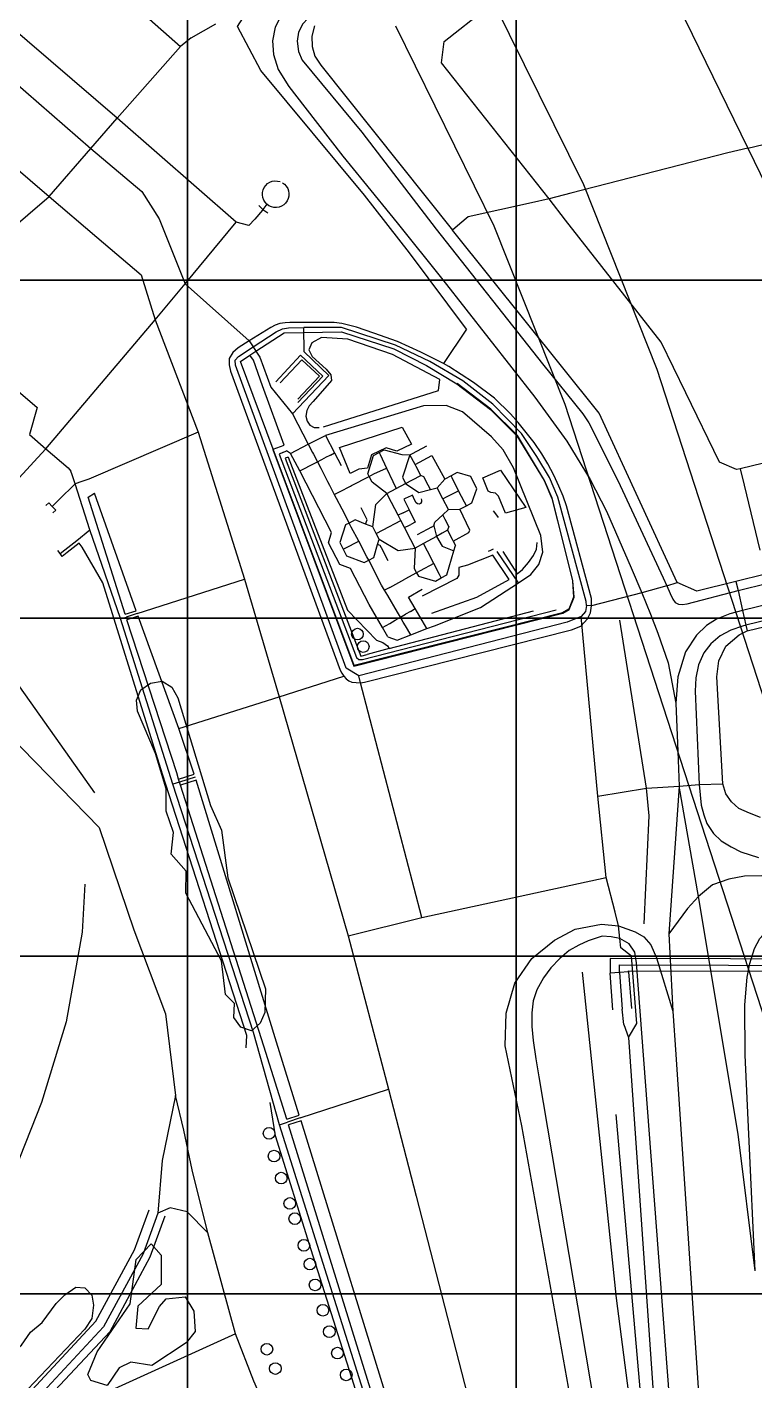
# Model space of a CAD drawing. Header units: metres. Extents: x -847 to 846, y -696 to 697.
# Drawn here: x -125.9 to 61.4, y -196.3 to 152.1 of the extents above; entities that cross this region are included whole.
import ezdxf

# ---------------------------------------------------------------- set-up
doc = ezdxf.new("R2010")
doc.units = ezdxf.units.M
for name, color, linetype in [('GREEN_ATLAS_TERRAIN_COP90', 3, 'Continuous'), ('OSM_BARRIER', 1, 'Continuous'), ('OSM_GREEN_EXISTING', 94, 'Continuous'), ('OSM_PATH', 32, 'Continuous'), ('OSM_RAILWAY', 6, 'Continuous'), ('OSM_ROAD_LOCAL', 9, 'Continuous'), ('OSM_ROAD_MAJOR', 30, 'Continuous')]:
    doc.layers.add(name, color=color, linetype=linetype)

msp = doc.modelspace()

# ---------------------------------------------------------------- linework, layer by layer
at = {"layer": 'GREEN_ATLAS_TERRAIN_COP90'}
for points in [[(-169.148, 86.968, 31), (-84.574, 86.968, 26), (-84.574, 173.937, 32), (-169.148, 173.937, 26)], [(-84.574, 86.968, 26), (0, 86.968, 27), (0, 173.937, 38), (-84.574, 173.937, 32)], [(0, 86.968, 27), (84.574, 86.968, 24), (84.574, 173.937, 36), (0, 173.937, 38)], [(-169.148, 0, 45), (-84.574, 0, 35), (-84.574, 86.968, 26), (-169.148, 86.968, 31)], [(-84.574, 0, 35), (0, 0, 25), (0, 86.968, 27), (-84.574, 86.968, 26)], [(0, 0, 25), (84.574, 0, 25), (84.574, 86.968, 24), (0, 86.968, 27)], [(-169.148, -86.968, 36), (-84.574, -86.968, 36), (-84.574, 0, 35), (-169.148, 0, 45)], [(-84.574, -86.968, 36), (0, -86.968, 21), (0, 0, 25), (-84.574, 0, 35)], [(0, -86.968, 21), (84.574, -86.968, 14), (84.574, 0, 25), (0, 0, 25)], [(-169.148, -173.937, 32), (-84.574, -173.937, 27), (-84.574, -86.968, 36), (-169.148, -86.968, 36)], [(-84.574, -173.937, 27), (0, -173.937, 18), (0, -86.968, 21), (-84.574, -86.968, 36)], [(0, -173.937, 18), (84.574, -173.937, 10), (84.574, -86.968, 14), (0, -86.968, 21)], [(-169.148, -260.905, 21), (-84.574, -260.905, 13), (-84.574, -173.937, 27), (-169.148, -173.937, 32)], [(-84.574, -260.905, 13), (0, -260.905, 13), (0, -173.937, 18), (-84.574, -173.937, 27)], [(0, -260.905, 13), (84.574, -260.905, 9), (84.574, -173.937, 10), (0, -173.937, 18)]]:
    msp.add_3dface(points, dxfattribs=at)
at = {"layer": 'OSM_BARRIER'}
for points in [[(-48.351, 158.352), (-50.838, 156.437), (-53.62, 154.311), (-54.904, 152.964), (-56.076, 150.827), (-56.37, 148.511), (-56.076, 145.851), (-55.067, 143.602), (-39.737, 125.112)], [(-12.786, 74.361), (-27.44, 94.02), (-39.098, 108.87), (-65.749, 140.975), (-71.719, 152.285), (-69.564, 155.636)], [(-39.737, 125.112), (-20.58, 100.121), (6.728, 65.467), (17.122, 52.554), (18.656, 50.238), (21.482, 44.717), (26.732, 34.153), (37.77, 10.375), (38.722, 8.293)], [(-66.25, 106.243), (-65.229, 105.175), (-63.951, 104.329)], [(-18.769, 65.567), (-24.527, 68.495), (-30.597, 71.178), (-36.624, 73.326), (-41.159, 74.851), (-44.893, 75.842), (-46.835, 76.053), (-48.934, 76.087), (-58.262, 76.053), (-59.478, 76.031), (-60.825, 75.82), (-62.065, 75.386), (-63.174, 74.84), (-68.712, 71.389), (-71.612, 69.586), (-72.984, 68.384), (-73.849, 66.814), (-73.887, 65.189), (-73.561, 63.541), (-45.282, -13.403), (-44.862, -14.171), (-44.336, -14.961)], [(-66.989, 68.706), (-59.691, 73.437), (-44.981, 73.727), (-31.487, 69.341), (-23.067, 65.055), (-15.305, 60.313)], [(-12.786, 74.361), (-18.769, 65.567)], [(-49.567, 49.214), (-19.991, 58.621), (-19.653, 61.437), (-31.881, 67.86), (-43.39, 71.768), (-50.112, 72.191), (-52.63, 70.844), (-53.344, 69.074), (-52.505, 67.359), (-48.89, 64.042), (-47.719, 62.651), (-47.549, 61.181), (-52.298, 55.76), (-53.326, 54.602), (-53.933, 53.411), (-54.121, 51.997), (-53.852, 50.717), (-53.138, 49.648), (-51.979, 49.103), (-50.719, 49.036)], [(-62.547, 43.47), (-71.011, 66.09), (-68.605, 67.66)], [(-68.605, 67.66), (-66.989, 68.706)], [(-62.547, 43.47), (-59.691, 44.483), (-65.279, 59.834), (-67.628, 66.391), (-68.605, 67.66)], [(-56.226, 55.482), (-49.805, 62.294), (-55.487, 67.649), (-61.902, 60.836)], [(-56.251, 56.361), (-50.682, 62.261), (-55.18, 66.513), (-60.749, 60.602)], [(-5.601, 56.584), (-11.045, 60.68), (-17.347, 64.755), (-18.769, 65.567)], [(-62.679, 43.415), (-41.798, -12.39), (11.953, 1.258), (13.632, 2.226), (14.891, 5.377), (14.566, 9.64), (12.279, 18.98), (9.247, 30.869), (7.286, 35.466), (0.288, 46.988), (-6.565, 53.812), (-15.223, 60.424)], [(-15.305, 60.313), (-6.659, 53.701), (0.175, 46.899), (7.167, 35.4), (9.115, 30.824), (12.141, 18.947), (14.428, 9.618), (14.747, 5.399), (13.519, 2.327), (11.903, 1.391), (-41.711, -12.223), (-62.547, 43.47)], [(14.208, -3.05), (16.639, -2.082), (18.362, -0.189), (19.139, 1.325), (19.389, 3.15), (19.327, 5.054), (12.887, 28.876), (12.104, 31.381), (10.976, 34.008), (9.623, 36.78), (8.094, 39.674), (6.559, 42.301), (4.605, 45.218), (2.23, 48.246), (0.489, 50.361), (-1.466, 52.565), (-5.601, 56.584)], [(-58.694, 41.411), (-59.503, 41.144), (-39.975, -9.763), (-38.378, -9.351)], [(-58.694, 41.411), (-43.471, 2.082), (-35.991, -5.677), (-34.337, -6.245), (-33.172, -7.091), (-32.746, -7.848), (-38.378, -9.351)], [(-110.159, 31.114), (-108.549, 32.194)], [(-97.78, 1.915), (-108.549, 32.194)], [(44.01, 3.674), (57.066, 7.069), (64.753, 8.972), (124.957, 23.967), (126.178, 24.379), (127.25, 25.013), (128.108, 25.871), (128.791, 27.051), (129.198, 28.431), (129.336, 29.756), (129.267, 30.858), (129.035, 32.639), (128.653, 34.131), (128.44, 34.81)], [(-100.65, 1.002), (-110.159, 31.114)], [(-4.724, 26.127), (-5.826, 27.596)], [(-4.567, 25.915), (-4.724, 26.127)], [(-112.521, 19.258), (-115.591, 16.854)], [(-69.545, -110.607), (-69.307, -107.434), (-91.008, -40.142), (-106.363, 9.095), (-111.726, 18.279), (-112.521, 19.258)], [(-5.989, 17.744), (-6.609, 17.433), (-7.23, 17.121)], [(-3.421, 17.132), (0.257, 11.433), (1.623, 12.557), (3.132, 14.282), (4.398, 16.108), (5.193, 17.789), (5.338, 19.492)], [(-115.591, 16.854), (-116.825, 15.885), (-117.414, 16.631), (-118.003, 17.377)], [(-21.757, 1.236), (-10.18, 5.377), (-1.842, 9.974), (-6.045, 16.175), (-12.536, 13.67), (-14.804, 13.002), (-14.76, 11.065), (-15.286, 10.23), (-24.194, 5.644)], [(134.103, 16.486), (59.07, -1.848), (58.225, -2.082), (55.243, -3.128), (52.43, -4.597), (50.037, -6.579), (48.232, -8.972), (46.885, -12), (46.171, -15.395), (46.046, -18.813), (47.086, -42.836), (47.6, -48.123), (48.232, -50.606), (49.028, -52.866), (50.713, -55.437), (52.724, -57.285), (55.293, -58.877), (57.83, -60.135), (62.353, -61.626)], [(38.722, 8.293), (39.587, 6.334), (40.314, 4.854), (40.871, 4.063), (41.711, 3.607), (42.707, 3.529), (44.01, 3.674)], [(-100.65, 1.002), (-97.78, 1.915)], [(-97.279, 0.468), (-100.192, -0.445)], [(-86.804, -28.442), (-97.279, 0.468)], [(-32.746, -7.848), (4.417, 1.904)], [(-86.886, -41.422), (-87.381, -39.841), (-100.192, -0.445)], [(-44.336, -14.961), (-43.778, -15.629), (-43.076, -16.13), (-42.306, -16.442), (-41.172, -16.609), (-40.101, -16.62), (-39.098, -16.475), (14.208, -3.05)], [(32.94, -78.703), (34.199, -50.851), (33.554, -43.737), (26.65, -0.501)], [(-86.804, -28.442), (-61.012, -20.249), (-44.336, -14.961)], [(-82.908, -40.153), (-86.804, -28.442)], [(-86.886, -41.422), (-82.908, -40.153)], [(-86.385, -42.992), (-86.642, -42.201), (-86.886, -41.422)], [(-82.413, -41.723), (-86.385, -42.992)], [(-55.844, -127.917), (-61.683, -109.182), (-82.413, -41.723)], [(-59.07, -128.975), (-64.959, -110.151), (-66.237, -106.11), (-86.385, -42.992)], [(-111.005, -68.473), (-111.719, -80.796), (-115.829, -103.894), (-122.138, -124.667), (-129.167, -142.233), (-138.752, -158.252), (-152.622, -171.343), (-188.757, -199.262), (-212.569, -215.225), (-231.376, -225.222), (-248.943, -232.012), (-304.116, -250.502), (-321.965, -256.413)], [(22.102, -81.898), (18.487, -83.078), (16.132, -84.146), (13.632, -85.582), (11.195, -87.597), (8.865, -90.013), (6.979, -92.618), (5.294, -95.657), (4.373, -98.518), (3.991, -101.624), (4.035, -105.074), (4.329, -108.748), (4.999, -113.412), (5.801, -118.11), (21.231, -209.514), (22.409, -217.396)], [(43.615, -256.102), (30.898, -88.755), (30.503, -86.017), (29.075, -83.835), (26.631, -82.465), (24.414, -82.031), (22.102, -81.898)], [(117.013, -87.486), (117.013, -87.909), (24.163, -87.642), (24.151, -91.416)], [(28.918, -91.07), (26.55, -91.237), (24.151, -91.416)], [(24.859, -100.811), (24.151, -91.416)], [(28.918, -91.07), (28.918, -90.748), (69.67, -90.87)], [(28.918, -91.07), (29.626, -100.444)], [(-16.439, -277.597), (-17.04, -275.416), (-17.93, -272.599), (-19.195, -268.636), (-21.795, -260.399), (-32.426, -227.292), (-41.836, -197.214), (-52.799, -162.604), (-62.002, -133.238), (-63.337, -124.667)], [(-59.07, -128.975), (-55.844, -127.917)], [(31.863, -198.394), (25.729, -127.75)], [(-55.355, -129.42), (-58.582, -130.466)], [(-32.527, -214.502), (-58.582, -130.466)], [(-29.407, -213.5), (-55.355, -129.42)], [(-529.917, -371.429), (-515.383, -365.796), (-471.404, -342.33), (-416.237, -323.038), (-390.012, -315.413), (-355.418, -306.184), (-322.86, -298.592), (-298.277, -292.024), (-263.508, -280.737), (-211.924, -264.35), (-172.011, -235.029), (-140.293, -211.14), (-126.849, -201.01), (-108.186, -180.961), (-98.281, -162.593), (-94.504, -152.341)], [(-123.86, -204.327), (-104.546, -183.577), (-94.222, -164.419), (-90.331, -153.877)]]:
    msp.add_lwpolyline(points, dxfattribs=at)
at = {"layer": 'OSM_GREEN_EXISTING'}
for points in [[(-45.532, 43.904), (-29.344, 49.181), (-26.982, 44.773), (-30.704, 42.947), (-33.454, 43.815), (-37.25, 42.057), (-38.315, 38.628), (-40.533, 38.338), (-42.776, 37.248)], [(-2.731, 27.04), (-4.611, 31.359), (-5.325, 32.171), (-6.54, 32.316), (-7.267, 32.706), (-8.583, 36.134), (-4.103, 38.127), (2.443, 28.442)], [(-74.82, -96.881), (-75.829, -88.221), (-85.069, -70.755), (-84.925, -65.122), (-88.822, -60.792), (-88.245, -55.159), (-90.118, -49.671), (-90.118, -43.904), (-92.862, -34.81), (-97.486, -23.978), (-97.774, -21.095), (-96.615, -18.49), (-94.166, -16.765), (-91.133, -16.186), (-88.678, -17.767), (-87.086, -20.516), (-78.717, -48.235), (-75.829, -54.58), (-74.237, -66.858), (-64.565, -95.445), (-64.715, -101.501), (-65.868, -104.251), (-68.179, -106.266), (-70.917, -105.264), (-72.652, -102.804), (-72.508, -99.197)], [(-85.188, -174.66), (-83.002, -178.356), (-82.67, -183.644), (-84.938, -186.505), (-93.758, -192.382), (-99.221, -191.547), (-102.159, -192.972), (-105.267, -197.514), (-109.47, -196.245), (-110.228, -194.653), (-107.873, -188.854), (-99.384, -176.508), (-97.793, -165.076), (-93.927, -161.046), (-91.403, -163.985), (-91.403, -171.543), (-97.373, -177.098), (-97.874, -182.72), (-94.767, -182.976), (-91.823, -177.176), (-90.062, -175.25)]]:
    msp.add_lwpolyline(points, close=True, dxfattribs=at)
msp.add_lwpolyline([(-140.976, -199.863), (-137.11, -194.987), (-134.254, -192.048), (-132.656, -190.2), (-130.307, -189.366), (-127.362, -187.173), (-125.013, -183.811), (-121.987, -181.295), (-118.373, -176.419), (-116.192, -174.148), (-113.336, -172.222), (-111.068, -172.389), (-109.22, -174.237), (-108.8, -176.842), (-109.22, -180.282), (-111.068, -183.054), (-127.362, -200.197)], dxfattribs=at)
for centre in [(-40.871, -4.119), (-39.38, -7.336), (-63.625, -132.615), (-62.334, -138.47), (-60.486, -144.148), (-58.281, -150.671), (-56.99, -154.578), (-54.647, -161.447), (-53.119, -166.278), (-51.772, -171.621), (-49.767, -178.156), (-48.107, -183.666), (-64.182, -188.174), (-46.021, -189.187), (-61.996, -193.15), (-43.766, -194.798)]:
    msp.add_circle(centre, 1.5, dxfattribs=at)
at = {"layer": 'OSM_PATH'}
for points in [[(-83.703, 149.402), (-77.313, 153.009)], [(-51.885, 152.485), (-52.63, 149.792), (-52.542, 147.109), (-51.816, 144.604), (-50.287, 142.289), (-16.376, 99.865)], [(-83.703, 149.402), (-86.403, 147.109)], [(54.434, 119.758), (14.033, 109.383)], [(59.553, 120.971), (54.434, 119.758)], [(-60.185, 112.076), (-59.64, 111.676), (-59.189, 111.186), (-58.826, 110.585), (-58.601, 109.984), (-58.494, 109.316), (-58.519, 108.648), (-58.676, 107.991), (-58.958, 107.39), (-59.359, 106.833), (-59.86, 106.377), (-60.417, 106.032), (-61.05, 105.798), (-61.739, 105.687), (-62.391, 105.72), (-63.03, 105.865), (-63.662, 106.165), (-64.189, 106.544), (-64.652, 107.045), (-64.997, 107.613), (-65.235, 108.258), (-65.341, 108.915), (-65.316, 109.583), (-65.153, 110.24), (-64.872, 110.852), (-64.483, 111.397), (-64.007, 111.832), (-63.399, 112.199), (-62.779, 112.433), (-62.096, 112.544), (-61.464, 112.511), (-60.799, 112.355)], [(-136.171, 94.844), (-120.227, 108.492)], [(14.033, 109.383), (8.464, 107.947), (3.947, 106.934)], [(-65.335, 105.041), (-67.277, 102.681)], [(-64.189, 106.544), (-65.229, 105.175), (-65.335, 105.041)], [(3.947, 106.934), (-12.354, 103.249), (-14.509, 101.49)], [(-67.277, 102.681), (-68.787, 101.089), (-72.057, 101.88)], [(-14.509, 101.49), (-16.376, 99.865)], [(41.435, 9.206), (21.344, 52.777), (-16.376, 99.865)], [(-85.245, 86.005), (-68.712, 71.389), (-67.703, 69.831)], [(-150.805, 77.957), (-133.132, 62.617), (-123.334, 54.213), (-125.289, 47.244), (-121.098, 43.615), (-115.353, 38.661), (-114.651, 37.826)], [(-72.314, 66.369), (-71.518, 67.371), (-67.703, 69.831), (-61.796, 73.716), (-60.167, 74.484), (-58.594, 74.684), (-54.629, 74.784)], [(-57.604, 52.621), (-48.239, 62.439), (-54.591, 68.517), (-54.629, 74.784)], [(18.099, 3.217), (18.011, 4.297), (10.663, 31.136), (8.533, 36.19), (5.256, 41.645), (1.366, 47.533), (-5.995, 55.114), (-13.782, 61.048), (-22.259, 66.057), (-31.042, 70.254), (-44.937, 74.784), (-54.629, 74.784)], [(-67.703, 69.831), (-66.989, 68.706), (-66.031, 67.181), (-63.124, 59.467), (-57.604, 52.621)], [(-40.502, -14.828), (-43.784, -12.88), (-72.289, 65.1), (-72.314, 66.369)], [(-57.604, 52.621), (-53.514, 44.739), (-52.411, 42.613)], [(-18.024, 54.758), (-23.894, 54.647), (-49.091, 47.021)], [(-33.028, -4.787), (-30.616, -5.677), (-27.158, -4.319), (-23.017, -2.705), (-21.087, -1.959), (-9.172, 2.694), (0.545, 9.106), (3.778, 11.232), (5.845, 13.781), (6.847, 16.965), (6.359, 21.251), (-0.733, 38.65), (-3.358, 43.359), (-6.378, 46.632), (-13.82, 53.122), (-18.024, 54.758)], [(-81.893, 47.901), (-110.009, 35.789)], [(-33.028, -4.787), (-34.394, -2.449), (-37.895, 3.54), (-42.669, 12.735), (-45.438, 13.77), (-48.358, 19.414), (-47.512, 22.075), (-55.719, 37.882), (-58.062, 42.39), (-53.514, 44.739), (-49.091, 47.021), (-46.76, 42.513), (-45.094, 39.285)], [(-60.092, 42.635), (-61.056, 42.235), (-41.109, -10.119), (-40.527, -10.687), (-39.543, -10.687), (10.255, 2.115)], [(-60.092, 42.635), (-59.133, 43.036)], [(-58.062, 42.39), (-59.133, 43.036)], [(-52.411, 42.613), (-52.185, 42.168)], [(-52.185, 42.168), (-51.183, 40.231), (-50.325, 38.572)], [(-47.831, 41.956), (-49.241, 41.233)], [(-47.831, 41.956), (-46.76, 42.513)], [(-37.864, 36.457), (-38.234, 37.17), (-36.743, 41.856), (-35.296, 42.602), (-33.986, 43.281), (-29.482, 42.09), (-27.352, 42.057), (-26.725, 42.379), (-23.048, 44.327)], [(-35.296, 42.602), (-35.051, 42.079), (-33.422, 38.639), (-31.787, 35.199), (-30.929, 33.374)], [(-27.352, 42.057), (-29.294, 36.29), (-28.48, 34.643), (-25.046, 32.327), (-22.108, 33.095), (-20.386, 33.552)], [(-24.564, 36.669), (-25.792, 39.04), (-26.061, 39.563), (-27.352, 42.057)], [(-26.061, 39.563), (-21.764, 41.89), (-18.425, 35.789)], [(-55.719, 37.882), (-54.334, 38.594)], [(-54.334, 38.594), (-53.238, 39.162)], [(-53.238, 39.162), (-51.183, 40.231), (-49.241, 41.233)], [(-50.325, 38.572), (-48.571, 35.188)], [(-42.663, 33.964), (-42.375, 34.119), (-37.864, 36.457), (-36.617, 37.103), (-33.422, 38.639)], [(-109.721, 22.687), (-113.517, 34.542), (-114.275, 36.891), (-114.651, 37.826)], [(-111.769, 35.155), (-113.517, 34.542)], [(-110.009, 35.789), (-111.769, 35.155)], [(-48.571, 35.188), (-48.095, 34.264)], [(-33.303, 32.071), (-37.087, 34.954), (-37.864, 36.457)], [(-33.303, 32.071), (-30.929, 33.374), (-28.48, 34.643), (-26.688, 35.578), (-24.564, 36.669)], [(-22.108, 33.095), (-22.678, 34.197), (-23.8, 36.368), (-24.564, 36.669)], [(-18.425, 35.789), (-20.386, 33.552)], [(-15.223, 37.459), (-16.79, 36.602), (-18.425, 35.789)], [(-12.818, 28.921), (-13.313, 29.878), (-14.829, 32.806), (-16.526, 36.09), (-16.79, 36.602)], [(-11.684, 36.435), (-15.223, 37.459)], [(-10.143, 33.273), (-11.684, 36.435)], [(-113.517, 34.542), (-117.69, 30.446)], [(-48.095, 34.264), (-47.813, 33.719)], [(-47.813, 33.719), (-46.829, 31.815), (-46.365, 30.913)], [(-46.829, 31.815), (-45.319, 32.594)], [(-45.319, 32.594), (-42.663, 33.964)], [(-36.918, 23.477), (-36.135, 29.288), (-33.303, 32.071)], [(-26.03, 18.034), (-27.126, 20.16), (-28.749, 23.288), (-29.682, 25.091), (-30.39, 26.461), (-32.101, 29.767), (-33.303, 32.071)], [(-27.089, 31.492), (-28.561, 30.78)], [(-26.168, 30.479), (-26.732, 31.659), (-27.089, 31.492)], [(-17.485, 27.941), (-18.907, 30.691), (-20.386, 33.552)], [(-18.907, 30.691), (-17.942, 31.192), (-14.829, 32.806)], [(-11.421, 29.644), (-10.143, 33.273)], [(-119.225, 27.14), (-118.529, 27.819), (-119.438, 28.743), (-120.333, 29.656), (-121.029, 28.976)], [(-118.73, 29.433), (-119.438, 28.743)], [(-117.69, 30.446), (-118.73, 29.433)], [(-46.365, 30.913), (-44.931, 28.153)], [(-44.931, 28.153), (-43.014, 24.468)], [(-38.359, 25.292), (-38.641, 25.837), (-39.925, 28.353)], [(-28.561, 30.78), (-28.912, 30.613), (-28.655, 30.079), (-27.603, 27.886), (-26.055, 24.668), (-27.133, 24.123)], [(-28.749, 27.296), (-27.603, 27.886)], [(-24.451, 30.735), (-24.364, 30.323), (-24.395, 29.945), (-24.614, 29.533), (-25.003, 29.344), (-25.46, 29.377), (-25.798, 29.7), (-26.168, 30.479)], [(-21.194, 23.733), (-20.924, 24.691), (-18.932, 26.572), (-17.485, 27.941), (-14.559, 28.019)], [(-16.245, 19.804), (-12.204, 22.008), (-11.972, 22.631), (-14.559, 28.019), (-12.818, 28.921), (-11.421, 29.644)], [(-43.014, 24.468), (-43.979, 23.978), (-45.413, 19.448), (-44.517, 17.711), (-43.659, 16.052), (-39.167, 14.305), (-37.983, 14.917)], [(-36.918, 23.477), (-38.785, 24.212), (-41.466, 25.27), (-43.014, 24.468)], [(-36.655, 12.345), (-36.868, 12.768), (-37.983, 14.917), (-38.453, 15.807), (-40.539, 19.77), (-42.45, 23.388), (-43.014, 24.468)], [(-38.785, 24.212), (-38.359, 25.292)], [(-36.066, 21.807), (-34.237, 22.765), (-29.682, 25.091)], [(-29.125, 27.106), (-30.39, 26.461)], [(-29.125, 27.106), (-28.749, 27.296)], [(-17.385, 23.589), (-18.324, 25.403), (-18.932, 26.572)], [(-113.116, 20.015), (-109.721, 22.687)], [(-15.887, -271.274), (-18.832, -263.17), (-34.08, -215.67), (-60.906, -130.389), (-67.584, -106.622), (-88.389, -42.724), (-101.871, -0.134), (-109.721, 22.687)], [(-35.283, 20.282), (-36.066, 21.807), (-36.918, 23.477)], [(-28.749, 23.288), (-27.502, 23.934)], [(-27.502, 23.934), (-27.133, 24.123)], [(-17.385, 23.589), (-17.698, 22.609), (-19.039, 21.863), (-20.523, 21.051), (-23.888, 19.203), (-26.03, 18.034)], [(-22.923, 22.809), (-25.472, 21.44)], [(-21.783, 23.422), (-22.923, 22.809)], [(-21.783, 23.422), (-21.194, 23.733)], [(-21.194, 23.733), (-20.523, 21.051), (-19.032, 18.501), (-16.075, 17.288)], [(-17.698, 22.609), (-16.495, 20.282), (-16.245, 19.804), (-15.668, 18.679)], [(-117.414, 16.631), (-116.186, 17.6)], [(-116.186, 17.6), (-113.116, 20.015)], [(-44.517, 17.711), (-44.01, 17.978), (-40.539, 19.77)], [(-37.983, 14.917), (-36.674, 15.607), (-35.69, 18.935), (-35.283, 20.282)], [(-32.984, 14.783), (-34.669, 18.067), (-35.007, 18.735), (-35.69, 18.935)], [(-35.283, 20.282), (-30.353, 17.388), (-26.03, 18.034)], [(-26.03, 18.034), (-26.243, 12.791), (-25.635, 11.689), (-25.166, 10.82), (-20.799, 9.54), (-19.308, 10.353), (-17.88, 11.132), (-16.075, 17.288), (-15.668, 18.679)], [(-19.308, 10.353), (-19.759, 11.221), (-21.244, 14.093), (-22.879, 17.255), (-23.888, 19.203)], [(59.39, -3.239), (129.9, 13.748), (140.287, 16.319), (149.032, 18.824)], [(-21.244, 14.093), (-24.708, 12.189), (-25.635, 11.689), (-28.642, 10.03)], [(0.545, 9.106), (-4.93, 17.154)], [(83.916, 16.219), (64.113, 11.332), (56.502, 9.451), (46.447, 6.969)], [(-34.663, 8.505), (-36.655, 12.345)], [(-97.536, 1.202), (-69.946, 10.063)], [(-33.084, 5.8), (-33.88, 7.158), (-34.663, 8.505)], [(-32.539, 7.893), (-33.88, 7.158)], [(-32.539, 7.893), (-28.642, 10.03)], [(-23.017, -2.705), (-26.03, 2.438), (-27.772, 5.41), (-24.257, 7.458)], [(38.722, 8.293), (32.276, 6.546), (19.389, 3.15)], [(38.722, 8.293), (41.435, 9.206)], [(46.447, 6.969), (41.435, 9.206)], [(56.502, 9.451), (57.066, 7.069), (58.231, 1.993), (59.07, -1.848), (59.39, -3.239)], [(-108.493, -45.006), (-143.2, 3.985)], [(-30.603, 1.547), (-33.084, 5.8)], [(-101.871, -0.134), (-100.424, 0.289)], [(-97.536, 1.202), (-100.424, 0.289)], [(16.664, 0.423), (13.081, -1.069), (-40.502, -14.828)], [(-31.148, -0.545), (-29.826, 0.223), (-28.505, 0.991)], [(-29.1, -1.024), (-29.826, 0.223), (-30.603, 1.547)], [(-27.227, 1.737), (-28.505, 0.991)], [(-27.227, 1.737), (-26.03, 2.438)], [(18.099, 3.217), (17.798, 1.703), (16.664, 0.423)], [(23.167, -66.792), (20.987, -45.83), (16.664, 0.423)], [(19.389, 3.15), (18.099, 3.217)], [(-34.394, -2.449), (-32.577, -1.38)], [(-32.577, -1.38), (-31.148, -0.545)], [(-28.523, -2.004), (-29.1, -1.024)], [(-27.158, -4.319), (-28.523, -2.004)], [(62.835, -51.307), (59.991, -50.227), (57.26, -49.025), (55.374, -47.3), (53.946, -45.263), (53.144, -42.635), (51.634, -15.106), (52.135, -10.987), (53.902, -7.202), (57.348, -4.264), (59.39, -3.239)], [(-150.279, -9.907), (-107.322, -53.89), (-98.432, -80.239), (-90.288, -101.868), (-87.682, -122.852), (-91.14, -139.628), (-92.211, -153.187)], [(-24.32, -77.066), (-40.101, -16.62), (-40.502, -14.828)], [(-82.663, -40.932), (-86.642, -42.201)], [(-86.642, -42.201), (-88.389, -42.724)], [(20.987, -45.83), (33.554, -43.737)], [(33.554, -43.737), (41.892, -43.214), (47.086, -42.836)], [(47.086, -42.836), (53.144, -42.635)], [(-43.296, -81.742), (-24.32, -77.066), (23.167, -66.792)], [(26.882, -84.848), (26.631, -82.465), (26.293, -79.193), (25.416, -75.72), (23.167, -66.792)], [(28.868, -107.935), (31.011, -104.329), (29.664, -87.052), (26.882, -84.848)], [(26.55, -91.237), (26.556, -89.256), (82.638, -89.423), (118.586, -89.523)], [(26.55, -91.237), (27.245, -100.633)], [(27.653, -104.574), (27.245, -100.633)], [(27.653, -104.574), (28.868, -107.935)], [(28.868, -107.935), (38.829, -251.181), (40.771, -256.28)], [(-55.6, -128.663), (-32.921, -121.216)], [(-79.368, -158.252), (-83.365, -142.021), (-85.583, -131.813), (-87.682, -122.852)], [(-55.6, -128.663), (-58.839, -129.698)], [(-60.906, -130.389), (-58.839, -129.698)], [(-72.289, -184.223), (-145.035, -217.285)]]:
    msp.add_lwpolyline(points, dxfattribs=at)
at = {"layer": 'OSM_RAILWAY'}
for points in [[(282.879, -695.747), (36.292, 63.964), (17.397, 111.486), (-9.391, 165.721)], [(-31.054, 152.474), (-5.795, 100.978), (12.467, 55.059), (256.347, -695.747)]]:
    msp.add_lwpolyline(points, dxfattribs=at)
at = {"layer": 'OSM_ROAD_LOCAL'}
for points in [[(-280.141, 318.129), (-272.266, 311.138), (-86.403, 147.109)], [(-102.723, 128.719), (-200.334, 212.62), (-272.041, 274.993), (-278.888, 278.9), (-283.298, 279.824), (-289.77, 279.156), (-311.784, 275.883), (-314.447, 275.583), (-321.758, 274.224), (-327.703, 273.312), (-334.068, 272.788), (-336.273, 272.833), (-338.522, 270.284)], [(-314.447, 275.583), (-306.466, 269.026), (-207.802, 183.889), (-120.227, 108.492)], [(-266.916, 257.371), (-189.327, 190.056), (-149.753, 155.903), (-109.489, 120.915)], [(93.984, 47.3), (57.604, 38.45), (56.696, 38.227), (52.329, 40.164), (43.647, 57.986), (37.25, 71.044), (12.63, 102.458), (8.464, 107.947), (-19.283, 142.945), (-18.594, 148.422), (3.245, 165.643), (20.379, 179.169), (32.677, 176.263), (59.553, 120.971), (94.66, 48.869)], [(-120.227, 108.492), (-109.489, 120.915), (-102.723, 128.719), (-86.403, 147.109)], [(-92.913, 76.81), (-85.245, 86.005), (-72.057, 101.88), (-102.723, 128.719)], [(-109.489, 120.915), (-96.402, 109.783), (-91.866, 102.815), (-85.245, 86.005)], [(59.553, 120.971), (63.575, 121.917)], [(-120.227, 108.492), (-107.954, 98.061), (-96.534, 88.321), (-92.913, 76.81)], [(-123.127, 41.344), (-121.098, 43.615), (-92.913, 76.81)], [(-92.913, 76.81), (-81.893, 47.901), (-69.946, 10.063), (-61.012, -20.249), (-43.296, -81.742)], [(-139.585, 23.466), (-123.127, 41.344)], [(57.604, 38.45), (58.669, 34.208)], [(58.669, 34.208), (62.679, 17.499)], [(61.438, -168.015), (57.135, -132.815), (46.885, -71.645), (41.892, -43.214)], [(-43.296, -81.742), (-32.921, -121.216), (-25.779, -148.767), (-10.443, -208.446), (-2.33, -238.324), (-12.154, -249.066)], [(16.934, -91.104), (25.736, -175.005), (29.476, -204.204), (26.299, -208.757), (21.231, -209.514), (15.555, -209.926)], [(-92.211, -153.187), (-96.051, -163.595), (-106.188, -182.397), (-125.207, -202.835)], [(-79.368, -158.252), (-84.668, -152.786), (-89.085, -151.773), (-92.211, -153.187)], [(-93.539, -274.737), (-75.434, -274.403), (-70.735, -274.302), (-66.663, -273.59), (-62.378, -271.831), (-59.146, -269.427), (-54.748, -265.864), (-53.163, -262.97), (-51.177, -254.81), (-50.838, -246.751), (-51.077, -242.676), (-56.389, -225.032), (-60.104, -216.283), (-62.948, -206.976), (-67.528, -196.401), (-72.289, -184.223), (-79.368, -158.252)]]:
    msp.add_lwpolyline(points, dxfattribs=at)
at = {"layer": 'OSM_ROAD_MAJOR'}
for points in [[(-60.524, 155.124), (-62.084, 152.074), (-62.735, 148.612), (-62.478, 145.094), (-61.276, 141.198)], [(-61.276, 141.198), (-58.557, 136.834), (-54.441, 131.502), (-44.605, 118.9), (-39.318, 112.344), (-30.666, 101.757), (-18.869, 87.108), (4.793, 56.895), (12.981, 45.585), (18.995, 35.645), (23.223, 27.54), (29.545, 12.98), (32.276, 6.546)], [(137.743, 21.262), (65.899, 3.874), (58.231, 1.993), (54.954, 1.135), (51.503, -0.267), (48.984, -1.892), (46.397, -4.375), (43.528, -8.638), (41.592, -15.106), (41.047, -21.885)], [(32.276, 6.546), (34.575, 0.98), (36.423, -3.852), (39.08, -11.488), (41.047, -21.885)], [(41.047, -21.885), (41.542, -34.342), (41.892, -43.214)], [(41.892, -43.214), (39.274, -81.23)], [(82.338, -72.324), (63.186, -66.369), (58.745, -66.447), (54.666, -67.17), (50.5, -68.628), (46.885, -71.645), (44.029, -74.762), (39.274, -81.23)], [(61.438, -168.015), (59.828, -132.815), (58.895, -112.477), (58.851, -99.497), (59.44, -92.44), (60.073, -88.877), (61.294, -85.048), (62.716, -82.443), (64.314, -80.684), (66.193, -78.948), (68.518, -77.233), (72.59, -75.686), (77, -75.052), (81.16, -75.352), (89.599, -78.503), (93.552, -80.016), (97.668, -82.198), (100.274, -83.757), (102.917, -86.584), (105.78, -90.848), (107.033, -97.95)], [(-2.594, -101.646), (-0.413, -93.998), (4.041, -87.608), (9.836, -82.911), (15.129, -80.05), (21.939, -78.792), (26.293, -79.193), (30.591, -80.729), (32.827, -82.054), (34.625, -84.124), (36.072, -87.397), (40.276, -101.178)], [(39.274, -81.23), (40.276, -101.178)], [(38.748, -278.254), (36.805, -277.92), (34.162, -276.484), (31.136, -273.924), (28.611, -271.152), (26.638, -266.566), (25.504, -262.881), (24.163, -258.718), (20.962, -240.328), (15.555, -209.926), (1.472, -130.645), (-2.844, -110.128), (-2.594, -101.646)], [(40.276, -101.178), (41.028, -112.344), (50.669, -255.667)]]:
    msp.add_lwpolyline(points, dxfattribs=at)

doc.saveas('drawing.dxf')
